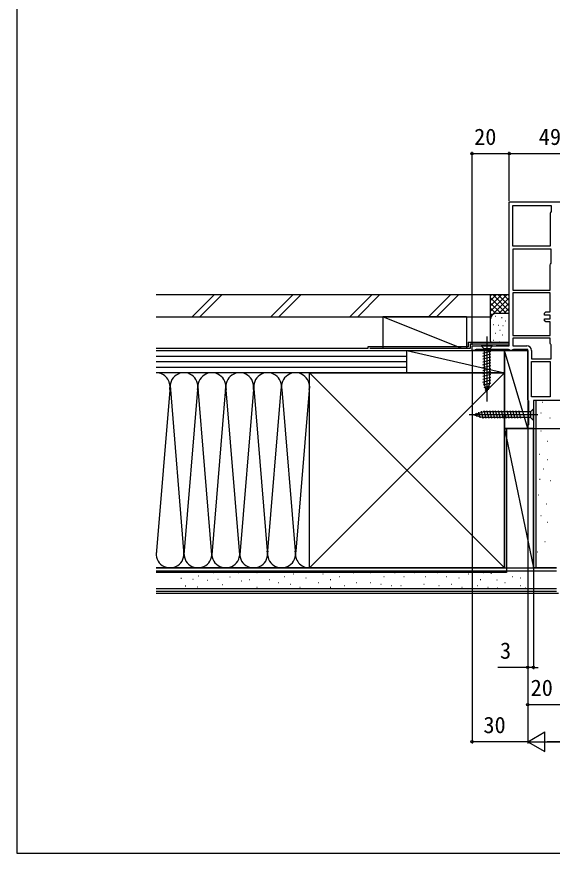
# Model space of a CAD drawing. Units: millimetres, scale not verified. Extents: x -525 to 525, y -783 to 779.
# Drawn here: x -525 to -236.8, y -782.8 to -332.8 of the extents above; entities that cross this region are included whole.
import ezdxf
from ezdxf.enums import TextEntityAlignment as Align

# ---------------------------------------------------------------- set-up
doc = ezdxf.new("R2010")
doc.units = ezdxf.units.MM
doc.header["$LTSCALE"] = 4
for name, color, linetype in [('0-2_YKK_11', 7, 'Continuous'), ('0-4_YKK_12', 2, 'Continuous'), ('0-5_YKK_13', 4, 'Continuous'), ('0-7_YKK_D', 6, 'Continuous'), ('0-8_YKK_ZWAK', 7, 'Continuous'), ('0-9_YSS_K', 3, 'Continuous'), ('0-A_YSS_KE', 3, 'Continuous')]:
    doc.layers.add(name, color=color, linetype=linetype)
doc.styles.add('ＭＳ ゴシック', font='')
doc.styles.get('ＭＳ ゴシック').set_extended_font_data('MS Gothic')

msp = doc.modelspace()

# ---------------------------------------------------------------- linework, layer by layer
at = {"layer": '0-2_YKK_11'}
for points in [[(-260, -509.8), (-260, -432.3), (-212.2, -432.3)], [(-238, -505.7), (-258, -505.7), (-258, -509.8), (-250.5, -509.8)], [(-248, -512.3), (-248, -516.8), (-237.5, -516.8), (-237.5, -509.3), (-237.75, -508.867), (-238, -508.434), (-238, -505.7)], [(-211, -539.3), (-247, -539.3), (-247, -554.3), (-250, -554.3), (-250, -552.8), (-249.75, -552.504), (-249.5, -552.208), (-249.5, -539.666), (-249.75, -539.233), (-250, -538.8), (-250, -511.8), (-257.634, -511.8), (-258.067, -512.05), (-258.5, -512.3), (-259.5, -512.3), (-259.933, -512.05), (-260.366, -511.8), (-277.834, -511.8), (-278.267, -512.05), (-278.7, -512.3), (-280, -512.3), (-280, -509.8), (-260, -509.8)]]:
    msp.add_lwpolyline(points, dxfattribs=at)
for points in [[(-258, -456.3), (-258, -434.3), (-237.5, -434.3), (-237.5, -437.6), (-237.75, -438.033), (-238, -438.466), (-238, -456.3)], [(-258, -457.8), (-258, -479.8), (-238, -479.8), (-238, -466.3), (-237.75, -465.867), (-237.5, -465.434), (-237.5, -457.8)], [(-258, -481.3), (-258, -504.2), (-238, -504.2), (-238, -497), (-240.3, -497), (-241, -496.3), (-241, -495.3), (-238, -495.3), (-238, -493.3), (-241, -493.3), (-241, -492.3), (-240.3, -491.6), (-238, -491.6), (-238, -481.3)], [(-248, -537.3), (-248, -518.3), (-238, -518.3), (-238, -537.3)]]:
    msp.add_lwpolyline(points, close=True, dxfattribs=at)
msp.add_arc((-250.5, -512.3), 2.5, 0.00001, 89.99999, dxfattribs=at)
at = {"layer": '0-4_YKK_12'}
msp.add_line((-247.5, -554.3), (-96.666, -554.3), dxfattribs=at)
at = {"layer": '0-5_YKK_13'}
for p, q in [((-272, -504.801), (-272, -539.801)), ((-268.9, -509.801), (-275.1, -509.801)), ((-275.1, -509.801), (-273.55, -511.351)), ((-274.1, -513.778), (-269.9, -512.652)), ((-273.55, -511.351), (-273.55, -529.885)), ((-270.45, -511.351), (-273.55, -511.351)), ((-268.9, -509.801), (-270.45, -511.351)), ((-270.45, -529.885), (-270.45, -511.351)), ((-274.1, -515.331), (-269.9, -514.205)), ((-274.1, -516.883), (-269.9, -515.758)), ((-274.1, -518.436), (-269.9, -517.311)), ((-274.1, -519.989), (-269.9, -518.864)), ((-274.1, -521.542), (-269.9, -520.417)), ((-274.1, -523.095), (-269.9, -521.97)), ((-274.1, -524.648), (-269.9, -523.523)), ((-274.1, -526.201), (-269.9, -525.076)), ((-274.1, -527.754), (-269.9, -526.628)), ((-274.1, -529.307), (-269.9, -528.181)), ((-273.841, -530.79), (-269.9, -529.734)), ((-272, -534.801), (-273.55, -529.885)), ((-272, -534.801), (-270.45, -529.885)), ((-273.39, -532.222), (-270.353, -531.409)), ((-272.938, -533.654), (-270.888, -533.105)), ((-244.5, -546.901), (-281.5, -546.9)), ((-279, -546.901), (-274.084, -545.351)), ((-279, -546.901), (-274.084, -545.351)), ((-279, -546.901), (-274.084, -548.451)), ((-277.304, -548.012), (-277.853, -545.962)), ((-275.608, -548.547), (-276.421, -545.511)), ((-273.933, -549.001), (-274.989, -545.059)), ((-248.55, -545.351), (-274.084, -545.351)), ((-248.55, -548.451), (-274.084, -548.451)), ((-272.38, -549.001), (-273.505, -544.801)), ((-270.827, -549.001), (-271.953, -544.801)), ((-269.274, -549.001), (-270.4, -544.801)), ((-267.721, -549.001), (-268.847, -544.801)), ((-266.168, -549.001), (-267.294, -544.801)), ((-264.616, -549.001), (-265.741, -544.801)), ((-263.063, -549.001), (-264.188, -544.801)), ((-261.51, -549.001), (-262.635, -544.801)), ((-259.957, -549.001), (-261.082, -544.801)), ((-258.404, -549.001), (-259.529, -544.801)), ((-256.851, -549.001), (-257.976, -544.801)), ((-255.298, -549.001), (-256.423, -544.801)), ((-253.745, -549.001), (-254.87, -544.801)), ((-247, -550.001), (-248.55, -548.451))]:
    msp.add_line(p, q, dxfattribs=at)
msp.add_lwpolyline([(-247, -550.001), (-247, -543.801), (-248.55, -545.351), (-248.55, -548.451)], dxfattribs=at)
at = {"layer": '0-7_YKK_D'}
for p, q in [((-280, -509.3), (-280, -405.4)), ((-280, -406.4), (-260, -406.4)), ((-260, -431.8), (-260, -405.4)), ((-260, -431.8), (-260, -405.4)), ((-260, -406.4), (-211, -406.4)), ((-280, -512.8), (-280, -723.8)), ((-250, -539.8), (-250, -703.8)), ((-250, -539.8), (-250, -723.8)), ((-250, -539.8), (-250, -723.8)), ((-250, -554.801), (-250, -683.8)), ((-247, -554.8), (-247, -683.8)), ((-250, -682.8), (-266.054, -682.8)), ((-247, -682.8), (-250, -682.8)), ((-247, -682.8), (-244.45, -682.8)), ((-250, -702.8), (-230, -702.8)), ((-250, -722.8), (-240.907, -717.55)), ((-240.907, -728.05), (-240.907, -717.55)), ((-250, -722.8), (-280, -722.8)), ((-250, -722.8), (-240.907, -728.05)), ((-250, -722.8), (-231.813, -722.8)), ((239.5, -722.8), (-239.5, -722.8))]:
    msp.add_line(p, q, dxfattribs=at)
for centre in [(-280, -406.4), (-260, -406.4), (-260, -406.4), (-250, -682.8), (-247, -682.8), (-250, -702.8), (-280, -722.8)]:
    msp.add_circle(centre, 0.637, dxfattribs=at)
at = {"layer": '0-8_YKK_ZWAK'}
msp.add_line((-525, 747.2), (-525, -782.8), dxfattribs=at)
msp.add_lwpolyline([(-525, -782.8), (525, -782.8), (525, 747.2)], dxfattribs=at)
at = {"layer": '0-9_YSS_K'}
for p, q in [((-430.632, -494.3), (-418.632, -482.3)), ((-426.389, -494.3), (-414.389, -482.3)), ((-388.205, -494.3), (-376.205, -482.3)), ((-383.963, -494.3), (-371.963, -482.3)), ((-345.779, -494.3), (-333.779, -482.3)), ((-341.536, -494.3), (-329.536, -482.3)), ((-303.353, -494.3), (-291.353, -482.3)), ((-299.11, -494.3), (-287.11, -482.3)), ((-270, -482.3), (-260, -482.3)), ((-270, -495.3), (-270, -482.3)), ((-261.142, -482.3), (-270, -491.158)), ((-263.97, -482.3), (-270, -488.329)), ((-266.799, -482.3), (-270, -485.501)), ((-269.627, -482.3), (-270, -482.673)), ((-260, -483.986), (-270, -493.986)), ((-261.686, -492.3), (-270, -483.986)), ((-260, -491.158), (-268.858, -482.3)), ((-260, -488.329), (-266.029, -482.3)), ((-260, -485.501), (-263.201, -482.3)), ((-260, -482.673), (-260.372, -482.3)), ((-264.515, -492.3), (-270, -486.815)), ((-267.325, -492.318), (-270, -489.643)), ((-260, -486.815), (-265.485, -492.3)), ((-260, -489.643), (-262.674, -492.318)), ((-285.5, -511.3), (-328, -494.3)), ((-328, -494.3), (-328, -511.3)), ((-283, -494.3), (-328, -494.3)), ((-283, -494.3), (-283, -511.3)), ((-269.205, -493.266), (-270, -492.472)), ((-267.195, -494.128), (-267.395, -494.128)), ((-267, -492.3), (-260, -492.3)), ((-263.857, -494.795), (-264.057, -494.795)), ((-270, -507.3), (-270, -495.3)), ((-268.196, -498.467), (-268.396, -498.467)), ((-265.526, -498.801), (-265.726, -498.801)), ((-263.189, -499.135), (-263.389, -499.135)), ((-262.001, -496.626), (-262.201, -496.626)), ((-267.195, -503.141), (-267.395, -503.141)), ((-264.923, -501.594), (-265.123, -501.594)), ((-268.196, -506.982), (-268.396, -506.982)), ((-265.192, -507.814), (-265.392, -507.814)), ((-263.523, -504.142), (-263.723, -504.142)), ((-450, -512.3), (-315, -512.3)), ((-328, -512.3), (-283, -512.3)), ((-315, -524.3), (-315, -512.3)), ((-315, -512.3), (-262.5, -524.3)), ((-260.3, -509.8), (-267, -509.8)), ((-250, -554.3), (-262.5, -512.3)), ((-450, -515.3), (-315, -515.3)), ((-450, -518.3), (-315, -518.3)), ((-450, -521.3), (-315, -521.3)), ((-367.5, -524.3), (-450, -524.3)), ((-315, -524.3), (-450, -524.3)), ((-262.5, -629.3), (-367.5, -524.3)), ((-262.5, -524.3), (-367.5, -629.3)), ((-420, -622.181), (-427.577, -530.482)), ((-442.506, -531.494), (-450, -622.181)), ((-442.517, -531.212), (-435, -622.181)), ((-427.658, -533.332), (-435, -622.181)), ((-412.575, -532.332), (-420, -622.181)), ((-405, -622.181), (-412.501, -531.407)), ((-397.661, -533.365), (-405, -622.181)), ((-397.39, -532.745), (-390, -622.181)), ((-390, -622.181), (-382.658, -533.332)), ((-382.342, -533.332), (-375, -622.181)), ((-367.506, -531.494), (-374.842, -620.268)), ((-245.5, -629.298), (-245.5, -539.3)), ((-242.068, -540.371), (-242.268, -540.371)), ((-242.768, -545.966), (-242.968, -545.966)), ((-237.872, -548.764), (-238.072, -548.764)), ((-262.5, -554.3), (-247, -554.3)), ((-262.5, -629.3), (-262.5, -554.3)), ((-262.5, -554.3), (-247, -629.3)), ((-247, -629.3), (-247, -554.3)), ((-242.768, -555.757), (-242.968, -555.757)), ((-239.271, -561.352), (-239.471, -561.352)), ((-243.467, -568.346), (-243.667, -568.346)), ((-239.213, -571.215), (-239.413, -571.215)), ((-241.311, -576.111), (-241.511, -576.111)), ((-243.409, -581.705), (-243.609, -581.705)), ((-237.814, -582.405), (-238.014, -582.405)), ((-244.108, -590.098), (-244.308, -590.098)), ((-239.912, -594.993), (-240.112, -594.993)), ((-242.709, -601.287), (-242.909, -601.287)), ((-239.213, -604.784), (-239.413, -604.784)), ((-240.611, -615.275), (-240.811, -615.275)), ((-244.808, -620.869), (-245.008, -620.869)), ((-367.5, -629.3), (-450, -629.3)), ((-262.5, -629.3), (-247, -629.3)), ((-450, -630.8), (-234.5, -630.8)), ((-434.074, -631.433), (-434.274, -631.433)), ((-427.063, -633.77), (-427.263, -633.77)), ((-418.883, -632.017), (-419.083, -632.017)), ((-410.119, -634.354), (-410.319, -634.354)), ((-405.496, -631.866), (-405.696, -631.866)), ((-395.606, -631.866), (-395.806, -631.866)), ((-389.012, -631.042), (-389.212, -631.042)), ((-380.771, -634.014), (-380.971, -634.014)), ((-375.826, -632.69), (-376.026, -632.69)), ((-366.76, -631.042), (-366.96, -631.042)), ((-360.167, -632.69), (-360.367, -632.69)), ((-351.101, -634.014), (-351.301, -634.014)), ((-343.684, -631.866), (-343.884, -631.866)), ((-334.618, -631.866), (-334.818, -631.866)), ((-327.2, -634.014), (-327.4, -634.014)), ((-321.431, -631.866), (-321.631, -631.866)), ((-316.486, -634.014), (-316.686, -634.014)), ((-310.717, -631.866), (-310.917, -631.866)), ((-304.948, -634.014), (-305.148, -634.014)), ((-298.423, -631.866), (-298.623, -631.866)), ((-293.478, -634.014), (-293.679, -634.014)), ((-281.94, -632.69), (-282.14, -632.69)), ((-273.699, -631.866), (-273.899, -631.866)), ((-269.608, -632.299), (-269.808, -632.299)), ((-262.981, -631.519), (-263.181, -631.519)), ((-258.04, -634.014), (-258.24, -634.014)), ((-250.184, -631.13), (-250.384, -631.13)), ((-436.411, -634.938), (-436.612, -634.938)), ((-429.985, -635.523), (-430.185, -635.523)), ((-422.389, -636.107), (-422.589, -636.107)), ((-416.546, -635.523), (-416.746, -635.523)), ((-414.209, -638.444), (-414.409, -638.444)), ((-403.847, -636.487), (-404.047, -636.487)), ((-399.726, -635.662), (-399.926, -635.662)), ((-389.012, -635.662), (-389.212, -635.662)), ((-384.067, -637.311), (-384.267, -637.311)), ((-377.474, -638.135), (-377.674, -638.135)), ((-369.233, -634.838), (-369.433, -634.838)), ((-362.639, -637.311), (-362.839, -637.311)), ((-356.046, -635.662), (-356.246, -635.662)), ((-348.629, -638.959), (-348.829, -638.959)), ((-342.035, -637.311), (-342.235, -637.311)), ((-334.618, -637.311), (-334.818, -637.311)), ((-328.849, -638.135), (-329.049, -638.135)), ((-323.08, -638.959), (-323.28, -638.959)), ((-318.135, -638.959), (-318.335, -638.959)), ((-305.772, -638.135), (-305.972, -638.135)), ((-297.599, -638.959), (-297.799, -638.959)), ((-291.006, -638.135), (-291.206, -638.135)), ((-286.885, -634.838), (-287.085, -634.838)), ((-276.995, -638.959), (-277.195, -638.959)), ((-275.347, -635.662), (-275.547, -635.662)), ((-266.489, -635.917), (-266.689, -635.917)), ((-262.16, -637.311), (-262.36, -637.311)), ((-253.919, -638.959), (-254.119, -638.959)), ((-253.692, -634.748), (-253.892, -634.748)), ((-450, -640.3), (-234.5, -640.3)), ((-450, -642.8), (-233.5, -642.8)), ((-434.074, -639.028), (-434.274, -639.028)), ((-427.647, -639.612), (-427.847, -639.612)), ((-405.496, -640.607), (-405.696, -640.607)), ((-395.606, -639.783), (-395.806, -639.783)), ((-391.485, -640.607), (-391.685, -640.607)), ((-383.243, -640.607), (-383.443, -640.607)), ((-372.529, -639.783), (-372.729, -639.783)), ((-365.936, -640.607), (-366.136, -640.607)), ((-356.046, -639.783), (-356.246, -639.783)), ((-337.09, -640.607), (-337.29, -640.607)), ((-314.014, -640.607), (-314.214, -640.607)), ((-285.237, -639.783), (-285.437, -639.783)), ((-271.226, -639.783), (-271.426, -639.783)), ((-266.3, -640.205), (-266.5, -640.205)), ((-259.688, -640.607), (-259.888, -640.607)), ((-250.963, -640.205), (-251.163, -640.205))]:
    msp.add_line(p, q, dxfattribs=at)
for points in [[(-315, -524.3), (-315, -512.3), (-262.5, -512.3), (-262.5, -524.3)], [(-262.5, -554.3), (-262.5, -512.3), (-250, -512.3), (-250, -554.3)]]:
    msp.add_lwpolyline(points, close=True, dxfattribs=at)
for centre, radius, start, end in [((-267, -495.3), 3, 90, 180), ((-267.392, -507.221), 2.609, 181.73764, 192.82553), ((-450, -531.8), 7.5, 348.21621, 90.00018), ((-435, -531.8), 7.5, 348.21644, 191.78332), ((-420, -531.8), 7.5, 348.21621, 191.78356), ((-405, -531.8), 7.5, 348.21621, 191.78332), ((-390, -531.8), 7.5, 348.21621, 191.78332), ((-375, -531.8), 7.5, 348.21621, 191.78332), ((-442.5, -621.8), 7.5, 168.21647, 11.78354), ((-427.5, -621.8), 7.5, 168.21636, 11.78354), ((-412.5, -621.8), 7.5, 168.21647, 11.78354), ((-397.5, -621.8), 7.5, 168.21647, 11.78354), ((-382.5, -621.8), 7.5, 168.21647, 11.78354), ((-367.5, -621.8), 7.5, 168.21647, 270)]:
    msp.add_arc(centre, radius, start, end, dxfattribs=at)
at = {"layer": '0-A_YSS_KE'}
for p, q in [((-450, -482.3), (-270, -482.3)), ((-282, -507.8), (-260, -507.8)), ((-336, -511.3), (-450, -511.3)), ((-336, -510.3), (-336, -511.3)), ((-281, -508.8), (-260, -508.8)), ((-367.5, -538.265), (-367.5, -524.3)), ((-367.5, -629.3), (-367.5, -531.8)), ((-247, -539.298), (-247, -629.297)), ((-261.5, -554.3), (-261.5, -631.8)), ((-450, -629.3), (-234.5, -629.3)), ((-234.5, -629.298), (-247, -629.298)), ((-261.5, -631.8), (-450, -631.8)), ((-450, -641.8), (-234.5, -641.8))]:
    msp.add_line(p, q, dxfattribs=at)
for points in [[(-450, -494.3), (-270, -494.3), (-270, -482.3)], [(-282, -507.8), (-282, -510.3), (-336, -510.3)], [(-281, -508.8), (-281, -511.3), (-335, -511.3)], [(-367.5, -524.3), (-262.5, -524.3), (-262.5, -629.3), (-367.5, -629.3)]]:
    msp.add_lwpolyline(points, dxfattribs=at)

# ---------------------------------------------------------------- texts
at = {"layer": '0-7_YKK_D', "style": 'ＭＳ ゴシック'}
for s, p in [('20', (-278.864, -404.4)), ('49', (-244.057, -404.4)), ('3', (-264.941, -680.8)), ('20', (-248.472, -700.8)), ('30', (-273.864, -720.8))]:
    msp.add_text(s, height=8.798, dxfattribs=at).set_placement(p, align=Align.BOTTOM_LEFT)

doc.saveas('drawing.dxf')
